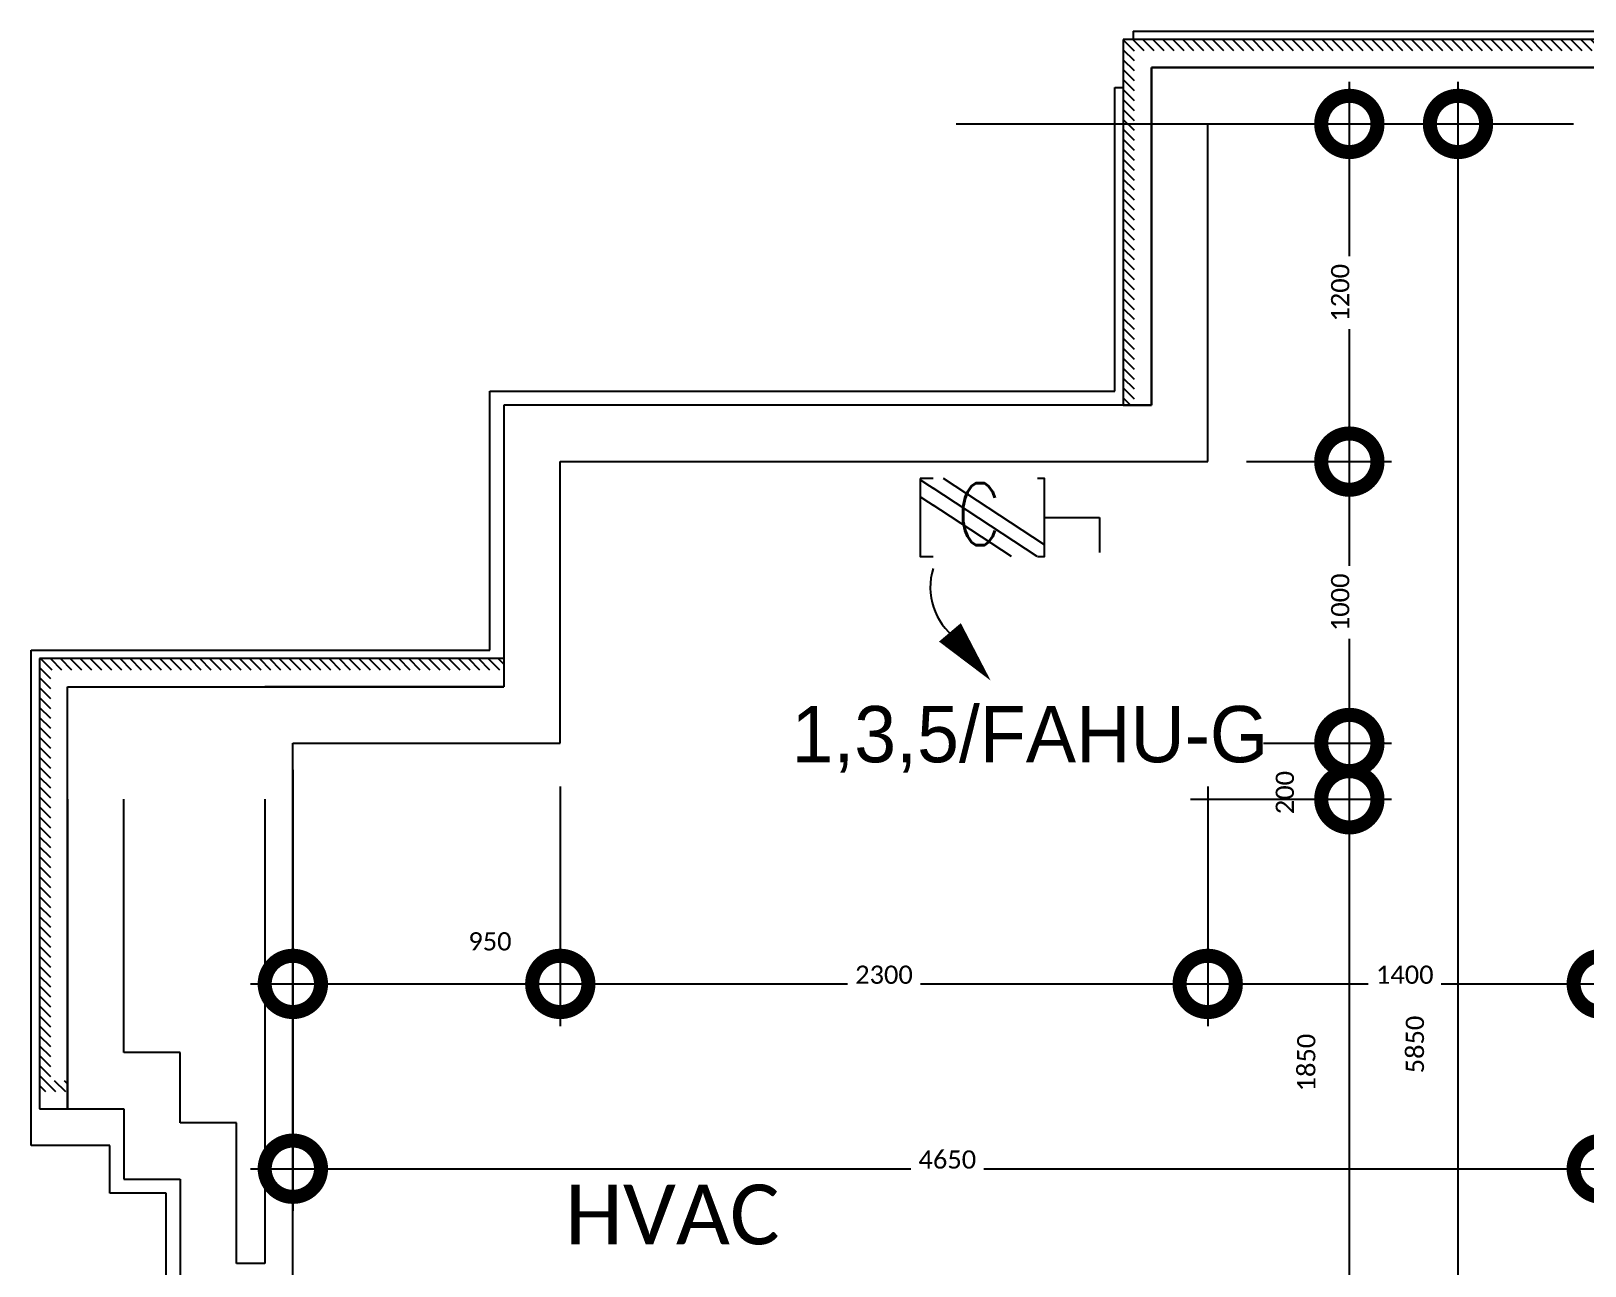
# Model space of a CAD drawing. Header units: metres. Extents: x 22.6 to 101.3, y 9.4 to 67.4.
# Drawn here: x 47.01 to 52.53, y 59.69 to 64.08 of the extents above; entities that cross this region are included whole.
import ezdxf

# ---------------------------------------------------------------- set-up
doc = ezdxf.new("R2010")
doc.units = ezdxf.units.M
doc.set_wipeout_variables(frame=1)
for name, color, linetype in [('00', 252, 'Continuous'), ('E- symbol Disc', 7, 'Continuous'), ('HVAC', 1, 'Continuous'), ('LEGEND$0$E-SOCKET', 3, 'Continuous')]:
    doc.layers.add(name, color=color, linetype=linetype)
doc.layers.add('A-DIM', color=7, linetype='Continuous', lineweight=5)
doc.styles.add('Calibri', font='calibri.ttf', dxfattribs={"height": 0.212639})
doc.styles.add('ROMANS1', font='romans.shx', dxfattribs={"width": 0.8, "height": 250})
doc.dimstyles.new('ECG_Dimn-Detl-100', dxfattribs={"dimscale": 0.3048, "dimtxt": 0.25, "dimasz": 1.312336, "dimexe": 0.492126, "dimexo": 0.0625, "dimgap": 0, "dimtad": 1, "dimdec": 0, "dimlfac": 1000, "dimzin": 0, "dimdsep": 46, "dimtxsty": 'Calibri', "dimblk1": 'DOTSMALL', "dimblk2": 'DOTSMALL', "dimsah": 1, "dimcen": 0.09, "dimdle": 0.492126, "dimazin": 0, "dimtfac": 1, "dimtdec": 4, "dimtix": 1, "dimtmove": 0, "dimatfit": 3, "dimfxl": 0.492126, "dimfxlon": 1, "dimtvp": 1, "dimtolj": 1, "dimtzin": 0, "dimarcsym": 2})
doc.dimstyles.new('ECG_Dimn-Detl-100_1', dxfattribs={"dimscale": 0.3048, "dimtxt": 0.25, "dimasz": 1.312336, "dimexe": 0.492126, "dimexo": 0.0625, "dimgap": 0, "dimtad": 1, "dimdec": 0, "dimlfac": 1000, "dimzin": 0, "dimdsep": 46, "dimtxsty": 'Calibri', "dimblk1": 'DOTSMALL', "dimblk2": 'DOTSMALL', "dimsah": 1, "dimcen": 0.09, "dimdle": 0.492126, "dimazin": 0, "dimtfac": 1, "dimtdec": 4, "dimtix": 1, "dimtmove": 2, "dimatfit": 3, "dimfxl": 0.492126, "dimfxlon": 1, "dimtvp": 1, "dimtolj": 1, "dimtzin": 0, "dimarcsym": 2})
pattern_1 = [(135, (0, 0), (-0.0176776695, -0.0176776695), [])]

# ---------------------------------------------------------------- blocks, each defined once
blk = doc.blocks.new('_DotSmall')
at = {"color": 0, "linetype": 'ByBlock', "const_width": 0.5}
blk.add_lwpolyline([(-0.0625, 0, 1), (0.0625, 0, 1)], format="xyb", close=True, dxfattribs=at)
blk = doc.blocks.new('*U836')
at = {"layer": 'HVAC', "color": 0}
for p, q in [((0.0594, 0.0955), (0.0594, 0.1792)), ((0.0594, 0.1792), (0.1123, 0.1792))]:
    blk.add_line(p, q, dxfattribs=at)
blk.add_lwpolyline([(0, -0.0935), (0.1187, -0.0935), (0.1187, 0.0955), (0, 0.0955)], close=True, dxfattribs=at)
at = {"color": 0}
blk.add_wipeout([(-0.0179, 0.0845), (0.1368, 0.0845), (0.1368, -0.0738), (-0.0179, -0.0738)], dxfattribs=at).dxf.layer = 'Defpoints'
at = {"layer": 'HVAC', "color": 0}
for points in [[(0.1006, 0.0955), (0, -0.058)], [(0.1187, 0.0842), (0.0022, -0.0935)], [(0.1187, 0.0453), (0.0278, -0.0935)]]:
    blk.add_lwpolyline(points, dxfattribs=at)

msp = doc.modelspace()

# ---------------------------------------------------------------- hatches: boundary and pattern name
at = {"layer": '00'}
h = msp.add_hatch(dxfattribs=at)
h.set_pattern_fill('FP_2', color=252, style=0, pattern_type=2)
h.set_pattern_definition(pattern_1)
h.paths.add_polyline_path([(50.8939, 62.7473), (50.9339, 62.7473), (50.9339, 64.0473), (50.8939, 64.0473), (50.8939, 62.8658)], flags=0)
h = msp.add_hatch(dxfattribs=at)
h.set_pattern_fill('FP_2', color=252, style=0, pattern_type=2)
h.set_pattern_definition(pattern_1)
h.paths.add_polyline_path([(50.9939, 64.0073), (52.7939, 64.0073), (52.7939, 64.0473), (50.9339, 64.0473), (50.9339, 64.0073)], flags=0)
h = msp.add_hatch(dxfattribs=at)
h.set_pattern_fill('FP_2', color=252, style=0, pattern_type=2)
h.set_pattern_definition(pattern_1)
h.paths.add_polyline_path([(47.0439, 61.8073), (48.6939, 61.8073), (48.6939, 61.8473), (47.0439, 61.8473)], flags=0)
h = msp.add_hatch(dxfattribs=at)
h.set_pattern_fill('FP_2', color=252, style=0, pattern_type=2)
h.set_pattern_definition(pattern_1)
h.paths.add_polyline_path([(47.0839, 60.3073), (47.0839, 61.8073), (47.0439, 61.8073), (47.0439, 60.3073)], flags=0)
h = msp.add_hatch(dxfattribs=at)
h.set_pattern_fill('FP_2', color=252, style=0, pattern_type=2)
h.set_pattern_definition(pattern_1)
h.paths.add_polyline_path([(47.0839, 60.3073), (47.1439, 60.3073), (47.1439, 60.3473), (47.0839, 60.3473)], flags=0)

# ---------------------------------------------------------------- linework, layer by layer
at = {"layer": '00', "color": 252}
for p, q in [((50.8939, 64.0473), (50.8939, 62.7473)), ((52.7939, 64.0473), (50.8939, 64.0473)), ((50.9289, 64.0773), (52.9239, 64.0773)), ((50.9289, 64.0773), (50.9289, 64.0473)), ((52.7939, 63.9473), (50.9939, 63.9473)), ((50.9939, 62.7473), (50.9939, 63.9473)), ((50.9939, 63.9473), (52.8939, 63.9473)), ((50.9939, 63.9473), (50.9939, 62.7473)), ((50.8639, 62.7973), (50.8639, 63.8773)), ((50.8639, 63.8773), (50.8939, 63.8773)), ((51.1939, 63.7473), (52.4939, 63.7473)), ((51.1939, 62.5473), (51.1939, 63.7473)), ((48.6439, 61.8773), (48.6439, 62.7973)), ((48.6439, 62.7973), (50.8639, 62.7973)), ((48.6939, 62.7473), (48.6939, 61.7473)), ((50.9939, 62.7473), (48.6939, 62.7473)), ((50.8939, 62.7473), (50.9939, 62.7473)), ((48.8939, 61.5473), (48.8939, 62.5473)), ((48.8939, 62.5473), (51.1939, 62.5473)), ((47.0139, 60.1173), (47.0139, 61.8773)), ((47.0139, 61.8773), (48.6439, 61.8773)), ((48.6939, 61.8473), (47.0439, 61.8473)), ((47.0439, 61.8473), (47.0439, 60.2473)), ((47.1439, 61.7473), (47.8439, 61.7473)), ((47.1439, 60.3473), (47.1439, 61.7473)), ((48.6939, 61.7473), (47.8439, 61.7473)), ((47.8439, 61.7473), (48.6939, 61.7473)), ((47.9439, 61.5473), (48.8939, 61.5473)), ((47.9439, 59.4973), (47.9439, 61.5473)), ((47.1439, 61.3473), (47.1439, 60.2473)), ((47.3439, 60.4473), (47.3439, 61.3473)), ((47.8439, 61.3473), (47.8439, 59.6973)), ((47.5439, 60.4473), (47.3439, 60.4473)), ((47.5439, 60.1973), (47.5439, 60.4473)), ((47.1439, 60.2473), (47.1439, 60.3473)), ((47.0439, 60.2473), (47.1439, 60.2473)), ((47.1439, 60.2473), (47.3439, 60.2473)), ((47.3439, 60.2473), (47.3439, 59.9973)), ((47.7439, 60.1973), (47.5439, 60.1973)), ((47.7439, 59.6973), (47.7439, 60.1973)), ((47.2939, 60.1173), (47.0139, 60.1173)), ((47.2939, 59.9473), (47.2939, 60.1173)), ((47.4939, 59.9473), (47.2939, 59.9473)), ((47.3439, 59.9973), (47.5439, 59.9973)), ((47.4939, 53.7273), (47.4939, 59.9473)), ((47.5439, 59.9973), (47.5439, 59.4973)), ((47.8439, 59.6973), (47.7439, 59.6973))]:
    msp.add_line(p, q, dxfattribs=at)
at = {"layer": 'HVAC'}
msp.add_lwpolyline([(50.278, 61.9405, 0.1015, 0, 0), (50.4231, 61.7688, 0, 0, 0)], format="xyseb", dxfattribs=at)

# ---------------------------------------------------------------- texts
at = {"layer": '00', "color": 252, "insert": (49.2917, 59.9782), "char_height": 0.21264, "width": 0.924, "attachment_point": 2, "line_spacing_factor": 1.156427, "style": 'Calibri'}
msp.add_mtext('HVAC', dxfattribs=at)
at = {"layer": 'HVAC', "color": 40, "true_color": 0xf8d731, "insert": (49.7153, 61.6788), "char_height": 0.2, "attachment_point": 1}
msp.add_mtext_dynamic_manual_height_columns('1,3,5/FAHU-G', width=0.006099, gutter_width=1, heights=[0], dxfattribs=at)

# ---------------------------------------------------------------- dimensions: what is measured, and where the dimension line sits
at = {"layer": 'A-DIM'}
for base, p1, p2, override in [((51.6971, 63.7473), (51.5471, 62.5473), (51.5471, 63.7473), {"dimpost": '<>', "dimfxl": 1.2}), ((51.6971, 62.5473), (51.5471, 61.5473), (51.5471, 62.5473), {"dimpost": '<>', "dimfxl": 1})]:
    msp.add_linear_dim(base=base, p1=p1, p2=p2, angle=90, dimstyle='ECG_Dimn-Detl-100', override=override, dxfattribs=at).render()
for base, p1, p2, location, override in [((52.0831, 63.7473), (51.9331, 57.8973), (51.9331, 63.7473), (51.9302, 60.4758), {"dimpost": '<>', "dimfxl": 5.85}), ((51.6971, 61.5473), (51.5471, 61.3473), (51.5471, 61.5473), (51.4681, 61.3711), {"dimpost": '<>', "dimfxl": 0.2}), ((51.6971, 61.3473), (51.5471, 59.4973), (51.5471, 61.3473), (51.5442, 60.4115), {"dimpost": '<>', "dimfxl": 1.85})]:
    msp.add_linear_dim(base=base, p1=p1, p2=p2, angle=90, location=location, text_rotation=90, dimstyle='ECG_Dimn-Detl-100_1', override=override, dxfattribs=at).render()
msp.add_linear_dim(base=(48.8939, 60.6912), p1=(47.9439, 60.8412), p2=(48.8939, 60.8412), location=(48.644, 60.8421), dimstyle='ECG_Dimn-Detl-100_1', override={"dimpost": '<>', "dimfxl": 0.95}, dxfattribs=at).render()
for base, p1, p2, override in [((51.1939, 60.6912), (48.8939, 60.8412), (51.1939, 60.8412), {"dimpost": '<>', "dimfxl": 2.3}), ((52.5939, 60.6912), (51.1939, 60.8412), (52.5939, 60.8412), {"dimpost": '<>', "dimfxl": 1.4}), ((52.5939, 60.0344), (47.9439, 60.1844), (52.5939, 60.1844), {"dimpost": '<>', "dimfxl": 4.65})]:
    msp.add_linear_dim(base=base, p1=p1, p2=p2, dimstyle='ECG_Dimn-Detl-100', override=override, dxfattribs=at).render()

# ---------------------------------------------------------------- next in the draw order: block references
at = {"layer": 'LEGEND$0$E-SOCKET', "xscale": 2.336255999999227, "yscale": 2.336255999999227, "zscale": 2.336255999999227, "rotation": 270}
msp.add_blockref('*U836', (50.391, 62.4871), dxfattribs=at)

# ---------------------------------------------------------------- next in the draw order: linework, layer by layer
at = {"layer": 'HVAC'}
msp.add_arc((50.4365, 62.1007), 0.2281, 162.9596, 233.0383, dxfattribs=at)

# ---------------------------------------------------------------- next in the draw order: texts
at = {"layer": 'E- symbol Disc', "linetype": 'Continuous', "ltscale": 0.5, "style": 'ROMANS1', "width": 0.8}
msp.add_text('C', height=0.22, dxfattribs=at).set_placement((50.3024, 62.2505))

doc.saveas('drawing.dxf')
